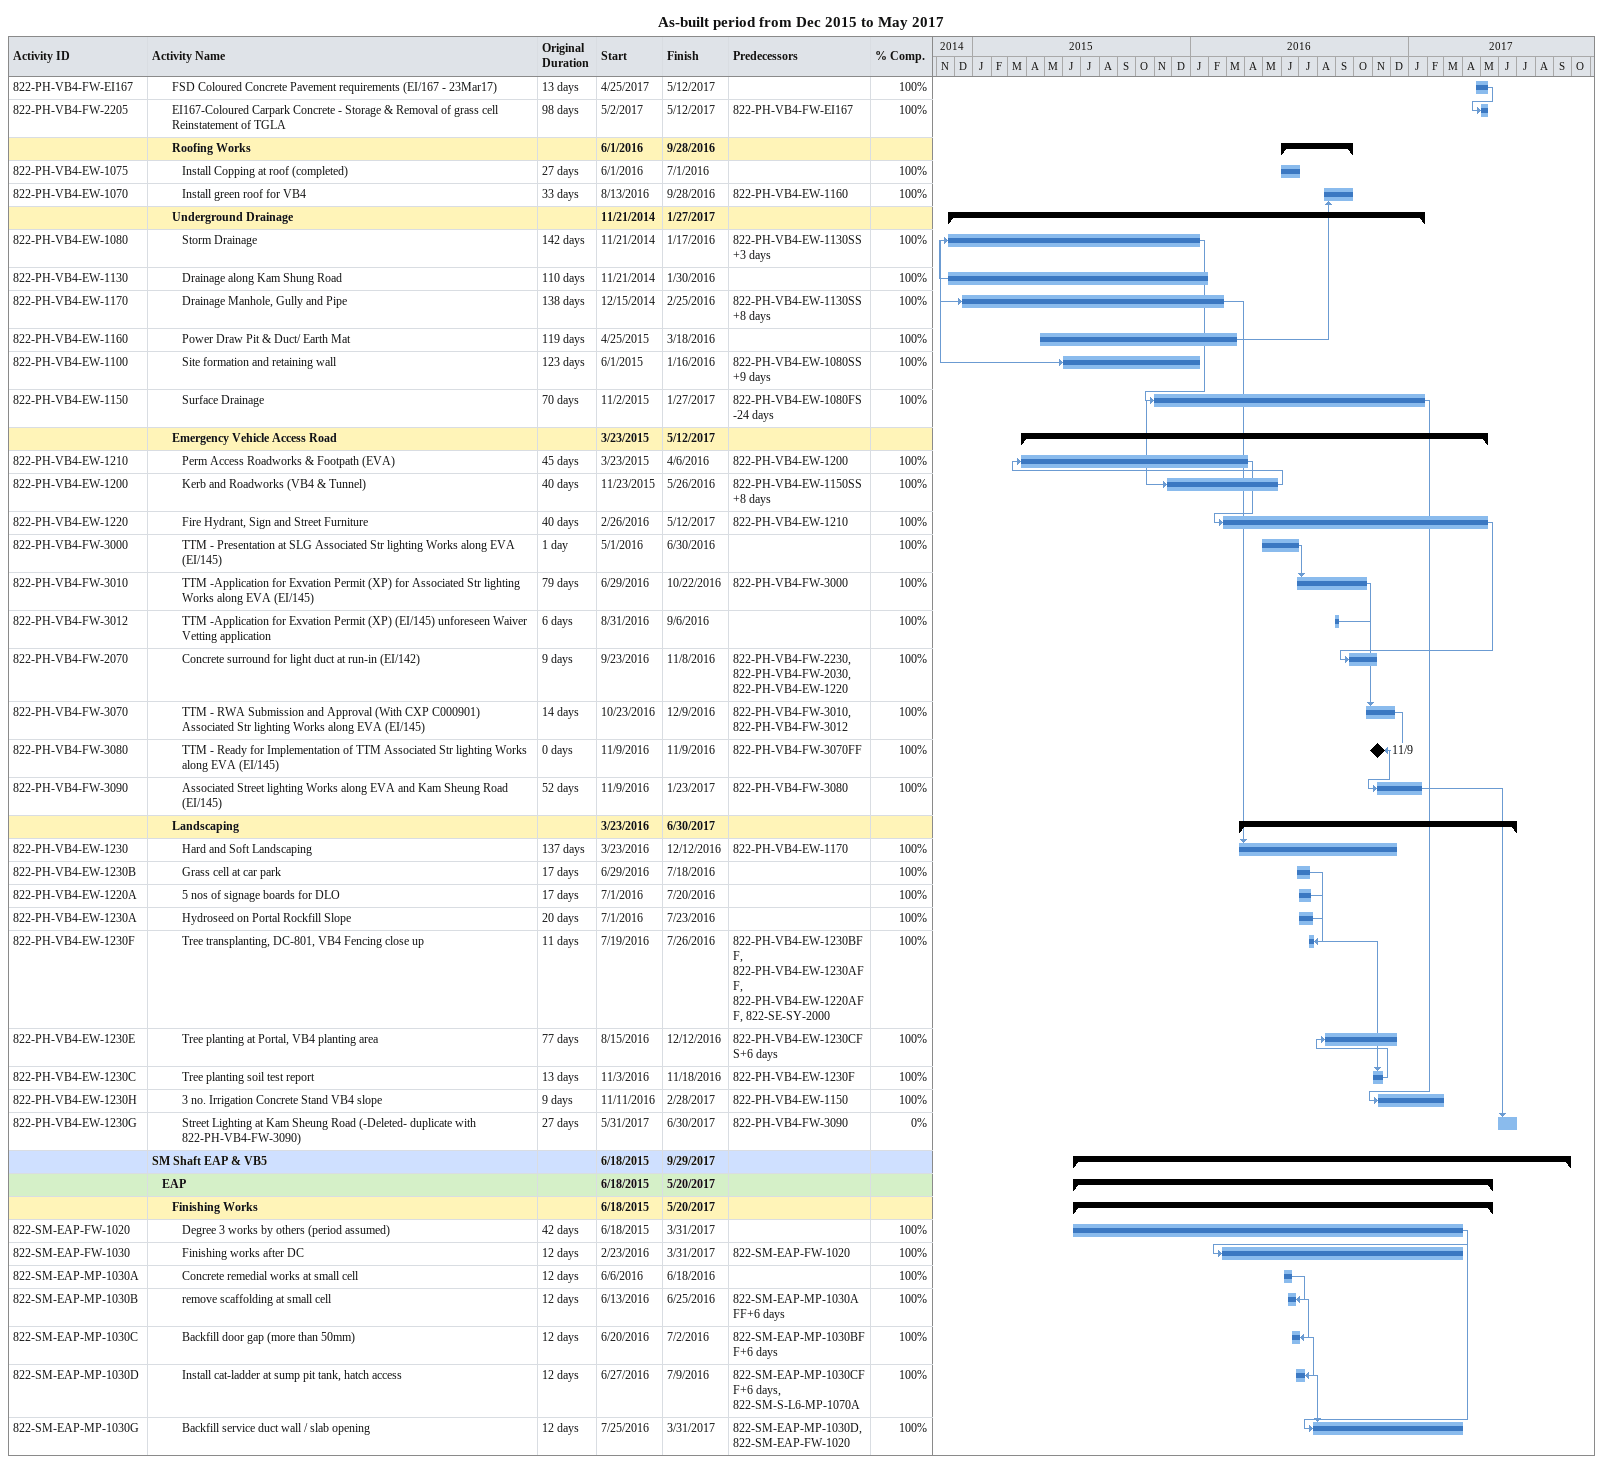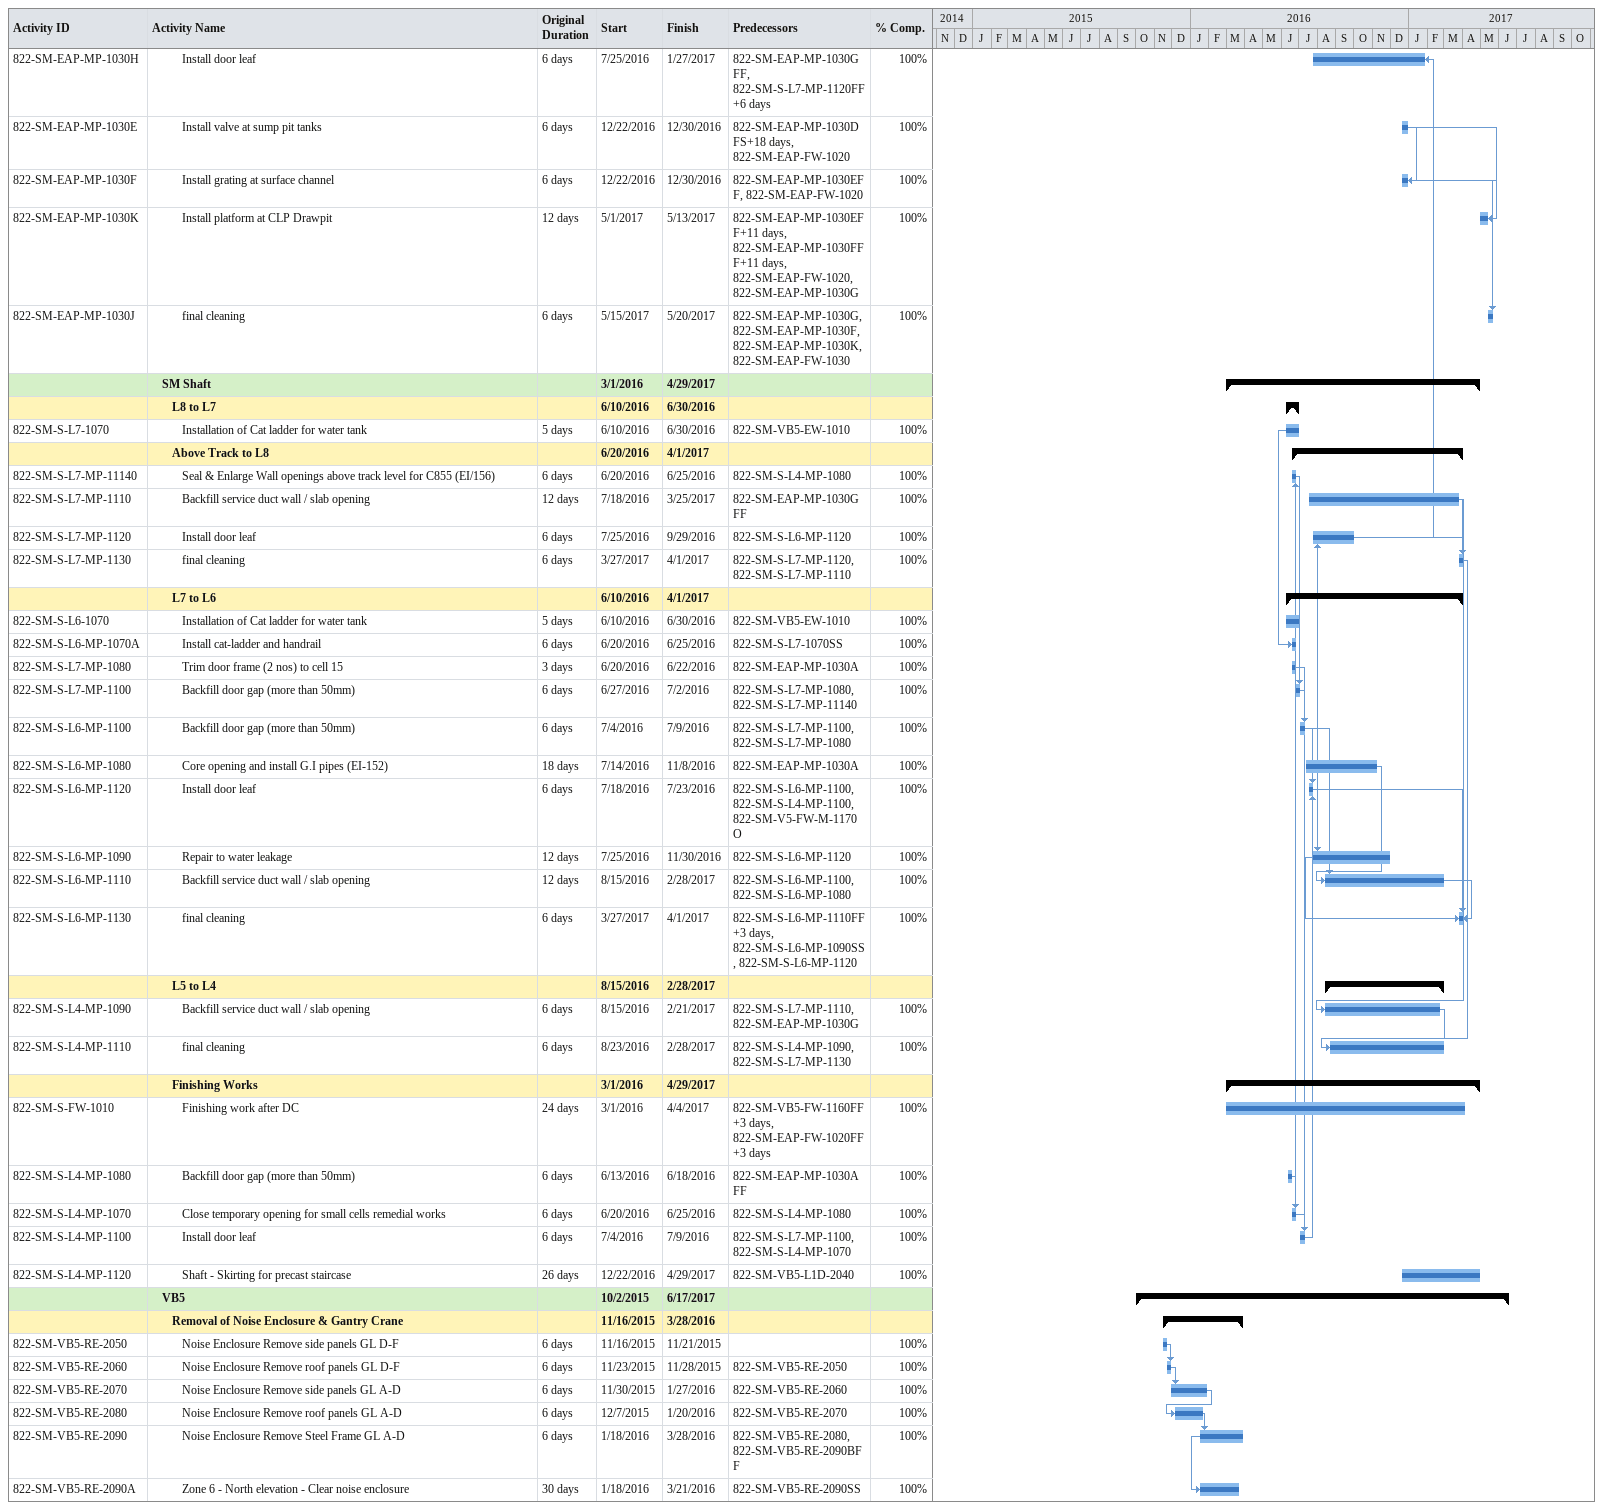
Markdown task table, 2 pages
As-built period from Dec 2015 to May 2017

| ID | Level | Task | Original duration | Start | Finish | Predecessors | % complete |
|---|---|---|---|---|---|---|---|
| 822-PH-VB4-FW-EI167 | 3 | FSD Coloured Concrete Pavement requirements (EI/167 - 23Mar17) | 13d | 2017-04-25 | 2017-05-12 |  | 100 |
| 822-PH-VB4-FW-2205 | 3 | EI167-Coloured Carpark Concrete - Storage & Removal of grass cell Reinstatement of TGLA | 98d | 2017-05-02 | 2017-05-12 | 822-PH-VB4-FW-EI167 | 100 |
|  | 3 | **Roofing Works** |  | 2016-06-01 | 2016-09-28 |  |  |
| 822-PH-VB4-EW-1075 | 4 | Install Copping at roof (completed) | 27d | 2016-06-01 | 2016-07-01 |  | 100 |
| 822-PH-VB4-EW-1070 | 4 | Install green roof for VB4 | 33d | 2016-08-13 | 2016-09-28 | 822-PH-VB4-EW-1160 | 100 |
|  | 3 | **Underground Drainage** |  | 2014-11-21 | 2017-01-27 |  |  |
| 822-PH-VB4-EW-1080 | 4 | Storm Drainage | 142d | 2014-11-21 | 2016-01-17 | 822-PH-VB4-EW-1130SS+3d | 100 |
| 822-PH-VB4-EW-1130 | 4 | Drainage along Kam Shung Road | 110d | 2014-11-21 | 2016-01-30 |  | 100 |
| 822-PH-VB4-EW-1170 | 4 | Drainage Manhole, Gully and Pipe | 138d | 2014-12-15 | 2016-02-25 | 822-PH-VB4-EW-1130SS+8d | 100 |
| 822-PH-VB4-EW-1160 | 4 | Power Draw Pit & Duct/ Earth Mat | 119d | 2015-04-25 | 2016-03-18 |  | 100 |
| 822-PH-VB4-EW-1100 | 4 | Site formation and retaining wall | 123d | 2015-06-01 | 2016-01-16 | 822-PH-VB4-EW-1080SS+9d | 100 |
| 822-PH-VB4-EW-1150 | 4 | Surface Drainage | 70d | 2015-11-02 | 2017-01-27 | 822-PH-VB4-EW-1080FS-24d | 100 |
|  | 3 | **Emergency Vehicle Access Road** |  | 2015-03-23 | 2017-05-12 |  |  |
| 822-PH-VB4-EW-1210 | 4 | Perm Access Roadworks & Footpath (EVA) | 45d | 2015-03-23 | 2016-04-06 | 822-PH-VB4-EW-1200 | 100 |
| 822-PH-VB4-EW-1200 | 4 | Kerb and Roadworks (VB4 & Tunnel) | 40d | 2015-11-23 | 2016-05-26 | 822-PH-VB4-EW-1150SS+8d | 100 |
| 822-PH-VB4-EW-1220 | 4 | Fire Hydrant, Sign and Street Furniture | 40d | 2016-02-26 | 2017-05-12 | 822-PH-VB4-EW-1210 | 100 |
| 822-PH-VB4-FW-3000 | 4 | TTM - Presentation at SLG Associated Str lighting Works along EVA (EI/145) | 1d | 2016-05-01 | 2016-06-30 |  | 100 |
| 822-PH-VB4-FW-3010 | 4 | TTM -Application for Exvation Permit (XP) for Associated Str lighting Works along EVA (EI/145) | 79d | 2016-06-29 | 2016-10-22 | 822-PH-VB4-FW-3000 | 100 |
| 822-PH-VB4-FW-3012 | 4 | TTM -Application for Exvation Permit (XP) (EI/145) unforeseen Waiver Vetting application | 6d | 2016-08-31 | 2016-09-06 |  | 100 |
| 822-PH-VB4-FW-2070 | 4 | Concrete surround for light duct at run-in (EI/142) | 9d | 2016-09-23 | 2016-11-08 | 822-PH-VB4-FW-2230, 822-PH-VB4-FW-2030, 822-PH-VB4-EW-1220 | 100 |
| 822-PH-VB4-FW-3070 | 4 | TTM - RWA Submission and Approval (With CXP C000901) Associated Str lighting Works along EVA (EI/145) | 14d | 2016-10-23 | 2016-12-09 | 822-PH-VB4-FW-3010, 822-PH-VB4-FW-3012 | 100 |
| 822-PH-VB4-FW-3080 | 4 | TTM - Ready for Implementation of TTM Associated Str lighting Works along EVA (EI/145) | 0d | 2016-11-09 | 2016-11-09 | 822-PH-VB4-FW-3070FF | 100 |
| 822-PH-VB4-FW-3090 | 4 | Associated Street lighting Works along EVA and Kam Sheung Road (EI/145) | 52d | 2016-11-09 | 2017-01-23 | 822-PH-VB4-FW-3080 | 100 |
|  | 3 | **Landscaping** |  | 2016-03-23 | 2017-06-30 |  |  |
| 822-PH-VB4-EW-1230 | 4 | Hard and Soft Landscaping | 137d | 2016-03-23 | 2016-12-12 | 822-PH-VB4-EW-1170 | 100 |
| 822-PH-VB4-EW-1230B | 4 | Grass cell at car park | 17d | 2016-06-29 | 2016-07-18 |  | 100 |
| 822-PH-VB4-EW-1220A | 4 | 5 nos of signage boards for DLO | 17d | 2016-07-01 | 2016-07-20 |  | 100 |
| 822-PH-VB4-EW-1230A | 4 | Hydroseed on Portal Rockfill Slope | 20d | 2016-07-01 | 2016-07-23 |  | 100 |
| 822-PH-VB4-EW-1230F | 4 | Tree transplanting, DC-801, VB4 Fencing close up | 11d | 2016-07-19 | 2016-07-26 | 822-PH-VB4-EW-1230BFF, 822-PH-VB4-EW-1230AFF, 822-PH-VB4-EW-1220AFF, 822-SE-SY-2000 | 100 |
| 822-PH-VB4-EW-1230E | 4 | Tree planting at Portal, VB4 planting area | 77d | 2016-08-15 | 2016-12-12 | 822-PH-VB4-EW-1230CFS+6d | 100 |
| 822-PH-VB4-EW-1230C | 4 | Tree planting soil test report | 13d | 2016-11-03 | 2016-11-18 | 822-PH-VB4-EW-1230F | 100 |
| 822-PH-VB4-EW-1230H | 4 | 3 no. Irrigation Concrete Stand VB4 slope | 9d | 2016-11-11 | 2017-02-28 | 822-PH-VB4-EW-1150 | 100 |
| 822-PH-VB4-EW-1230G | 4 | Street Lighting at Kam Sheung Road (-Deleted- duplicate with 822-PH-VB4-FW-3090) | 27d | 2017-05-31 | 2017-06-30 | 822-PH-VB4-FW-3090 | 0 |
|  | 1 | **SM Shaft EAP & VB5** |  | 2015-06-18 | 2017-09-29 |  |  |
|  | 2 | **EAP** |  | 2015-06-18 | 2017-05-20 |  |  |
|  | 3 | **Finishing Works** |  | 2015-06-18 | 2017-05-20 |  |  |
| 822-SM-EAP-FW-1020 | 4 | Degree 3 works by others (period assumed) | 42d | 2015-06-18 | 2017-03-31 |  | 100 |
| 822-SM-EAP-FW-1030 | 4 | Finishing works after DC | 12d | 2016-02-23 | 2017-03-31 | 822-SM-EAP-FW-1020 | 100 |
| 822-SM-EAP-MP-1030A | 4 | Concrete remedial works at small cell | 12d | 2016-06-06 | 2016-06-18 |  | 100 |
| 822-SM-EAP-MP-1030B | 4 | remove scaffolding at small cell | 12d | 2016-06-13 | 2016-06-25 | 822-SM-EAP-MP-1030AFF+6d | 100 |
| 822-SM-EAP-MP-1030C | 4 | Backfill door gap (more than 50mm) | 12d | 2016-06-20 | 2016-07-02 | 822-SM-EAP-MP-1030BFF+6d | 100 |
| 822-SM-EAP-MP-1030D | 4 | Install cat-ladder at sump pit tank, hatch access | 12d | 2016-06-27 | 2016-07-09 | 822-SM-EAP-MP-1030CFF+6d, 822-SM-S-L6-MP-1070A | 100 |
| 822-SM-EAP-MP-1030G | 4 | Backfill service duct wall / slab opening | 12d | 2016-07-25 | 2017-03-31 | 822-SM-EAP-MP-1030D, 822-SM-EAP-FW-1020 | 100 |
| 822-SM-EAP-MP-1030H | 4 | Install door leaf | 6d | 2016-07-25 | 2017-01-27 | 822-SM-EAP-MP-1030GFF, 822-SM-S-L7-MP-1120FF+6d | 100 |
| 822-SM-EAP-MP-1030E | 4 | Install valve at sump pit tanks | 6d | 2016-12-22 | 2016-12-30 | 822-SM-EAP-MP-1030DFS+18d, 822-SM-EAP-FW-1020 | 100 |
| 822-SM-EAP-MP-1030F | 4 | Install grating at surface channel | 6d | 2016-12-22 | 2016-12-30 | 822-SM-EAP-MP-1030EFF, 822-SM-EAP-FW-1020 | 100 |
| 822-SM-EAP-MP-1030K | 4 | Install platform at CLP Drawpit | 12d | 2017-05-01 | 2017-05-13 | 822-SM-EAP-MP-1030EFF+11d, 822-SM-EAP-MP-1030FFF+11d, 822-SM-EAP-FW-1020, 822-SM-EAP-MP-1030G | 100 |
| 822-SM-EAP-MP-1030J | 4 | final cleaning | 6d | 2017-05-15 | 2017-05-20 | 822-SM-EAP-MP-1030G, 822-SM-EAP-MP-1030F, 822-SM-EAP-MP-1030K, 822-SM-EAP-FW-1030 | 100 |
|  | 2 | **SM Shaft** |  | 2016-03-01 | 2017-04-29 |  |  |
|  | 3 | **L8 to L7** |  | 2016-06-10 | 2016-06-30 |  |  |
| 822-SM-S-L7-1070 | 4 | Installation of Cat ladder for water tank | 5d | 2016-06-10 | 2016-06-30 | 822-SM-VB5-EW-1010 | 100 |
|  | 3 | **Above Track to L8** |  | 2016-06-20 | 2017-04-01 |  |  |
| 822-SM-S-L7-MP-11140 | 4 | Seal & Enlarge Wall openings above track level for C855 (EI/156) | 6d | 2016-06-20 | 2016-06-25 | 822-SM-S-L4-MP-1080 | 100 |
| 822-SM-S-L7-MP-1110 | 4 | Backfill service duct wall / slab opening | 12d | 2016-07-18 | 2017-03-25 | 822-SM-EAP-MP-1030GFF | 100 |
| 822-SM-S-L7-MP-1120 | 4 | Install door leaf | 6d | 2016-07-25 | 2016-09-29 | 822-SM-S-L6-MP-1120 | 100 |
| 822-SM-S-L7-MP-1130 | 4 | final cleaning | 6d | 2017-03-27 | 2017-04-01 | 822-SM-S-L7-MP-1120, 822-SM-S-L7-MP-1110 | 100 |
|  | 3 | **L7 to L6** |  | 2016-06-10 | 2017-04-01 |  |  |
| 822-SM-S-L6-1070 | 4 | Installation of Cat ladder for water tank | 5d | 2016-06-10 | 2016-06-30 | 822-SM-VB5-EW-1010 | 100 |
| 822-SM-S-L6-MP-1070A | 4 | Install cat-ladder and handrail | 6d | 2016-06-20 | 2016-06-25 | 822-SM-S-L7-1070SS | 100 |
| 822-SM-S-L7-MP-1080 | 4 | Trim door frame (2 nos) to cell 15 | 3d | 2016-06-20 | 2016-06-22 | 822-SM-EAP-MP-1030A | 100 |
| 822-SM-S-L7-MP-1100 | 4 | Backfill door gap (more than 50mm) | 6d | 2016-06-27 | 2016-07-02 | 822-SM-S-L7-MP-1080, 822-SM-S-L7-MP-11140 | 100 |
| 822-SM-S-L6-MP-1100 | 4 | Backfill door gap (more than 50mm) | 6d | 2016-07-04 | 2016-07-09 | 822-SM-S-L7-MP-1100, 822-SM-S-L7-MP-1080 | 100 |
| 822-SM-S-L6-MP-1080 | 4 | Core opening and install G.I pipes (EI-152) | 18d | 2016-07-14 | 2016-11-08 | 822-SM-EAP-MP-1030A | 100 |
| 822-SM-S-L6-MP-1120 | 4 | Install door leaf | 6d | 2016-07-18 | 2016-07-23 | 822-SM-S-L6-MP-1100, 822-SM-S-L4-MP-1100, 822-SM-V5-FW-M-1170O | 100 |
| 822-SM-S-L6-MP-1090 | 4 | Repair to water leakage | 12d | 2016-07-25 | 2016-11-30 | 822-SM-S-L6-MP-1120 | 100 |
| 822-SM-S-L6-MP-1110 | 4 | Backfill service duct wall / slab opening | 12d | 2016-08-15 | 2017-02-28 | 822-SM-S-L6-MP-1100, 822-SM-S-L6-MP-1080 | 100 |
| 822-SM-S-L6-MP-1130 | 4 | final cleaning | 6d | 2017-03-27 | 2017-04-01 | 822-SM-S-L6-MP-1110FF+3d, 822-SM-S-L6-MP-1090SS, 822-SM-S-L6-MP-1120 | 100 |
|  | 3 | **L5 to L4** |  | 2016-08-15 | 2017-02-28 |  |  |
| 822-SM-S-L4-MP-1090 | 4 | Backfill service duct wall / slab opening | 6d | 2016-08-15 | 2017-02-21 | 822-SM-S-L7-MP-1110, 822-SM-EAP-MP-1030G | 100 |
| 822-SM-S-L4-MP-1110 | 4 | final cleaning | 6d | 2016-08-23 | 2017-02-28 | 822-SM-S-L4-MP-1090, 822-SM-S-L7-MP-1130 | 100 |
|  | 3 | **Finishing Works** |  | 2016-03-01 | 2017-04-29 |  |  |
| 822-SM-S-FW-1010 | 4 | Finishing work after DC | 24d | 2016-03-01 | 2017-04-04 | 822-SM-VB5-FW-1160FF+3d, 822-SM-EAP-FW-1020FF+3d | 100 |
| 822-SM-S-L4-MP-1080 | 4 | Backfill door gap (more than 50mm) | 6d | 2016-06-13 | 2016-06-18 | 822-SM-EAP-MP-1030AFF | 100 |
| 822-SM-S-L4-MP-1070 | 4 | Close temporary opening for small cells remedial works | 6d | 2016-06-20 | 2016-06-25 | 822-SM-S-L4-MP-1080 | 100 |
| 822-SM-S-L4-MP-1100 | 4 | Install door leaf | 6d | 2016-07-04 | 2016-07-09 | 822-SM-S-L7-MP-1100, 822-SM-S-L4-MP-1070 | 100 |
| 822-SM-S-L4-MP-1120 | 4 | Shaft - Skirting for precast staircase | 26d | 2016-12-22 | 2017-04-29 | 822-SM-VB5-L1D-2040 | 100 |
|  | 2 | **VB5** |  | 2015-10-02 | 2017-06-17 |  |  |
|  | 3 | **Removal of Noise Enclosure & Gantry Crane** |  | 2015-11-16 | 2016-03-28 |  |  |
| 822-SM-VB5-RE-2050 | 4 | Noise Enclosure Remove side panels GL D-F | 6d | 2015-11-16 | 2015-11-21 |  | 100 |
| 822-SM-VB5-RE-2060 | 4 | Noise Enclosure Remove roof panels GL D-F | 6d | 2015-11-23 | 2015-11-28 | 822-SM-VB5-RE-2050 | 100 |
| 822-SM-VB5-RE-2070 | 4 | Noise Enclosure Remove side panels GL A-D | 6d | 2015-11-30 | 2016-01-27 | 822-SM-VB5-RE-2060 | 100 |
| 822-SM-VB5-RE-2080 | 4 | Noise Enclosure Remove roof panels GL A-D | 6d | 2015-12-07 | 2016-01-20 | 822-SM-VB5-RE-2070 | 100 |
| 822-SM-VB5-RE-2090 | 4 | Noise Enclosure Remove Steel Frame GL A-D | 6d | 2016-01-18 | 2016-03-28 | 822-SM-VB5-RE-2080, 822-SM-VB5-RE-2090BFF | 100 |
| 822-SM-VB5-RE-2090A | 4 | Zone 6 - North elevation - Clear noise enclosure | 30d | 2016-01-18 | 2016-03-21 | 822-SM-VB5-RE-2090SS | 100 |
